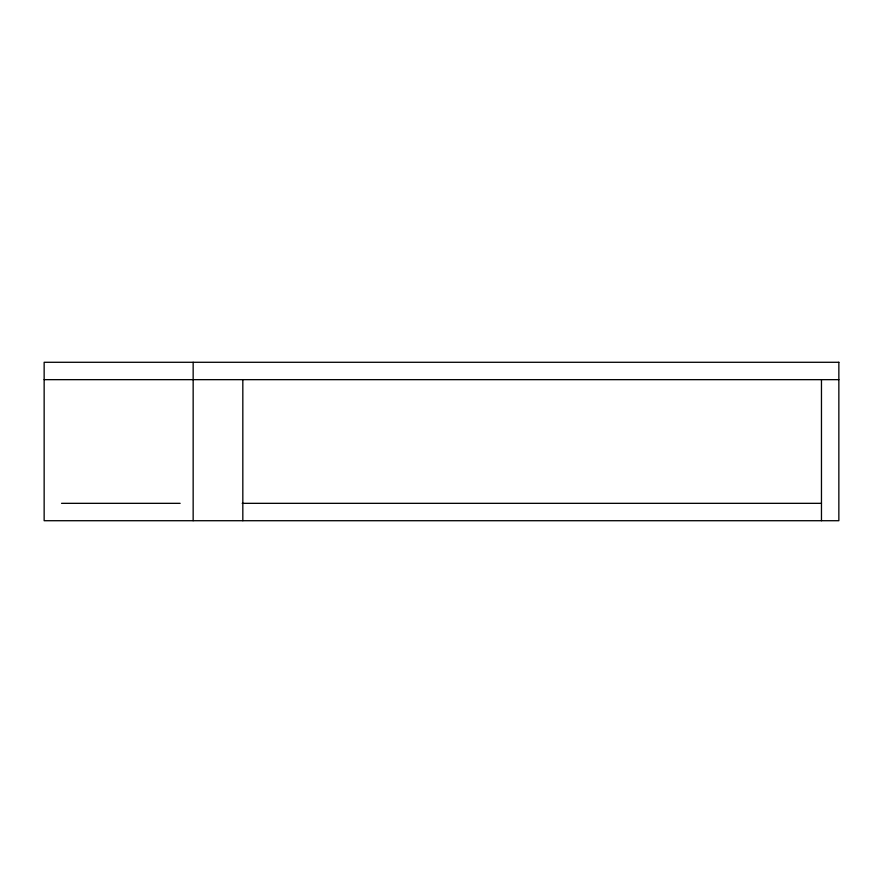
<?xml version="1.0" encoding="UTF-8"?>
<svg xmlns="http://www.w3.org/2000/svg" width="883" height="883" viewBox="0 0 883 883"><rect width="100%" height="100%" fill="white"/><g stroke="black" fill="none" stroke-linecap="round" stroke-linejoin="round"><path stroke-width="1.32" d="M44.15 379.657L838.85 379.657M61.534 503.332L180.143 503.332M242.207 503.332L821.466 503.332M821.466 379.657L821.466 520.716M242.825 379.668L242.825 520.716M193.156 362.284L193.156 520.716M838.85 362.284L44.15 362.284L44.15 520.716L838.85 520.716L838.85 362.284"/></g></svg>
